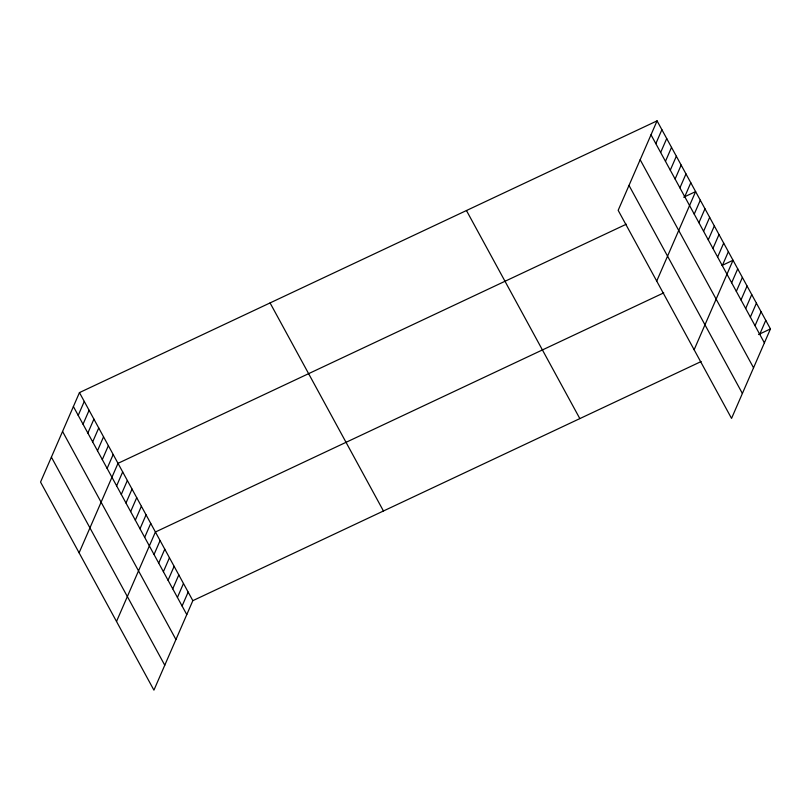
<?xml version="1.0" encoding="UTF-8"?>
<svg xmlns="http://www.w3.org/2000/svg" width="811" height="811" viewBox="0 0 811 811"><rect width="100%" height="100%" fill="white"/><g stroke="black" fill="none" stroke-linecap="round" stroke-linejoin="round"><path stroke-width="1.22" d="M657.072 120.859L618.164 210.333L731.542 418.405L770.45 328.931L657.072 120.859L79.458 392.595L40.55 482.069L153.928 690.141L192.836 600.667L701.14 361.534M78.211 415.374L84.273 401.435M83.036 424.214L89.088 410.285M87.852 433.054L93.914 419.125M92.667 441.904L98.729 427.965M97.492 450.744L103.544 436.815M102.308 459.584L108.37 445.655M107.123 468.423L113.185 454.495M79.103 552.818L118.001 463.334L626.305 224.211M116.622 485.85L122.684 471.921M121.295 494.436L127.357 480.507M125.979 503.023L132.031 489.084M130.652 511.599L136.714 497.67M135.325 520.186L141.388 506.257M140.009 528.772L146.061 514.833M144.682 537.348L150.745 523.419M116.51 621.479L155.418 531.996L663.722 292.872M154.039 554.511L160.091 540.582M158.713 563.098L164.775 549.169M163.396 571.684L169.448 557.745M168.07 580.26L174.122 566.331M172.743 588.847L178.805 574.918M177.427 597.433L183.479 583.494M182.1 606.01L188.152 592.081M655.835 143.638L661.888 129.709M660.651 152.478L666.713 138.549M665.466 161.318L671.528 147.389M670.292 170.168L676.344 156.229M675.107 179.008L681.169 165.079M679.922 187.848L685.984 173.919M684.748 196.698L690.8 182.759M656.717 281.082L695.615 191.609L683.703 197.205M694.236 214.124L700.298 200.185M698.92 222.701L704.972 208.772M703.593 231.287L709.655 217.358M708.267 239.863L714.329 225.934M712.95 248.45L719.002 234.521M717.623 257.036L723.686 243.097M722.297 265.613L728.359 251.684M694.135 349.744L733.032 260.27L722.206 265.359M731.654 282.786L737.716 268.846M736.327 291.362L742.389 277.433M741.011 299.948L747.063 286.019M745.684 308.525L751.746 294.596M750.357 317.111L756.42 303.182M755.041 325.698L761.093 311.759M759.714 334.274L765.777 320.345M758.538 334.537L770.45 328.931M651.01 134.798L764.388 342.86M640.173 159.726L753.551 367.788M629.001 185.405L742.389 393.477M466.457 210.536L579.835 418.598M270.073 302.929L383.451 510.991M79.458 392.595L192.836 600.667M73.395 406.524L186.773 614.596M62.559 431.462L175.936 639.524M51.387 457.14L164.765 665.213"/></g></svg>
